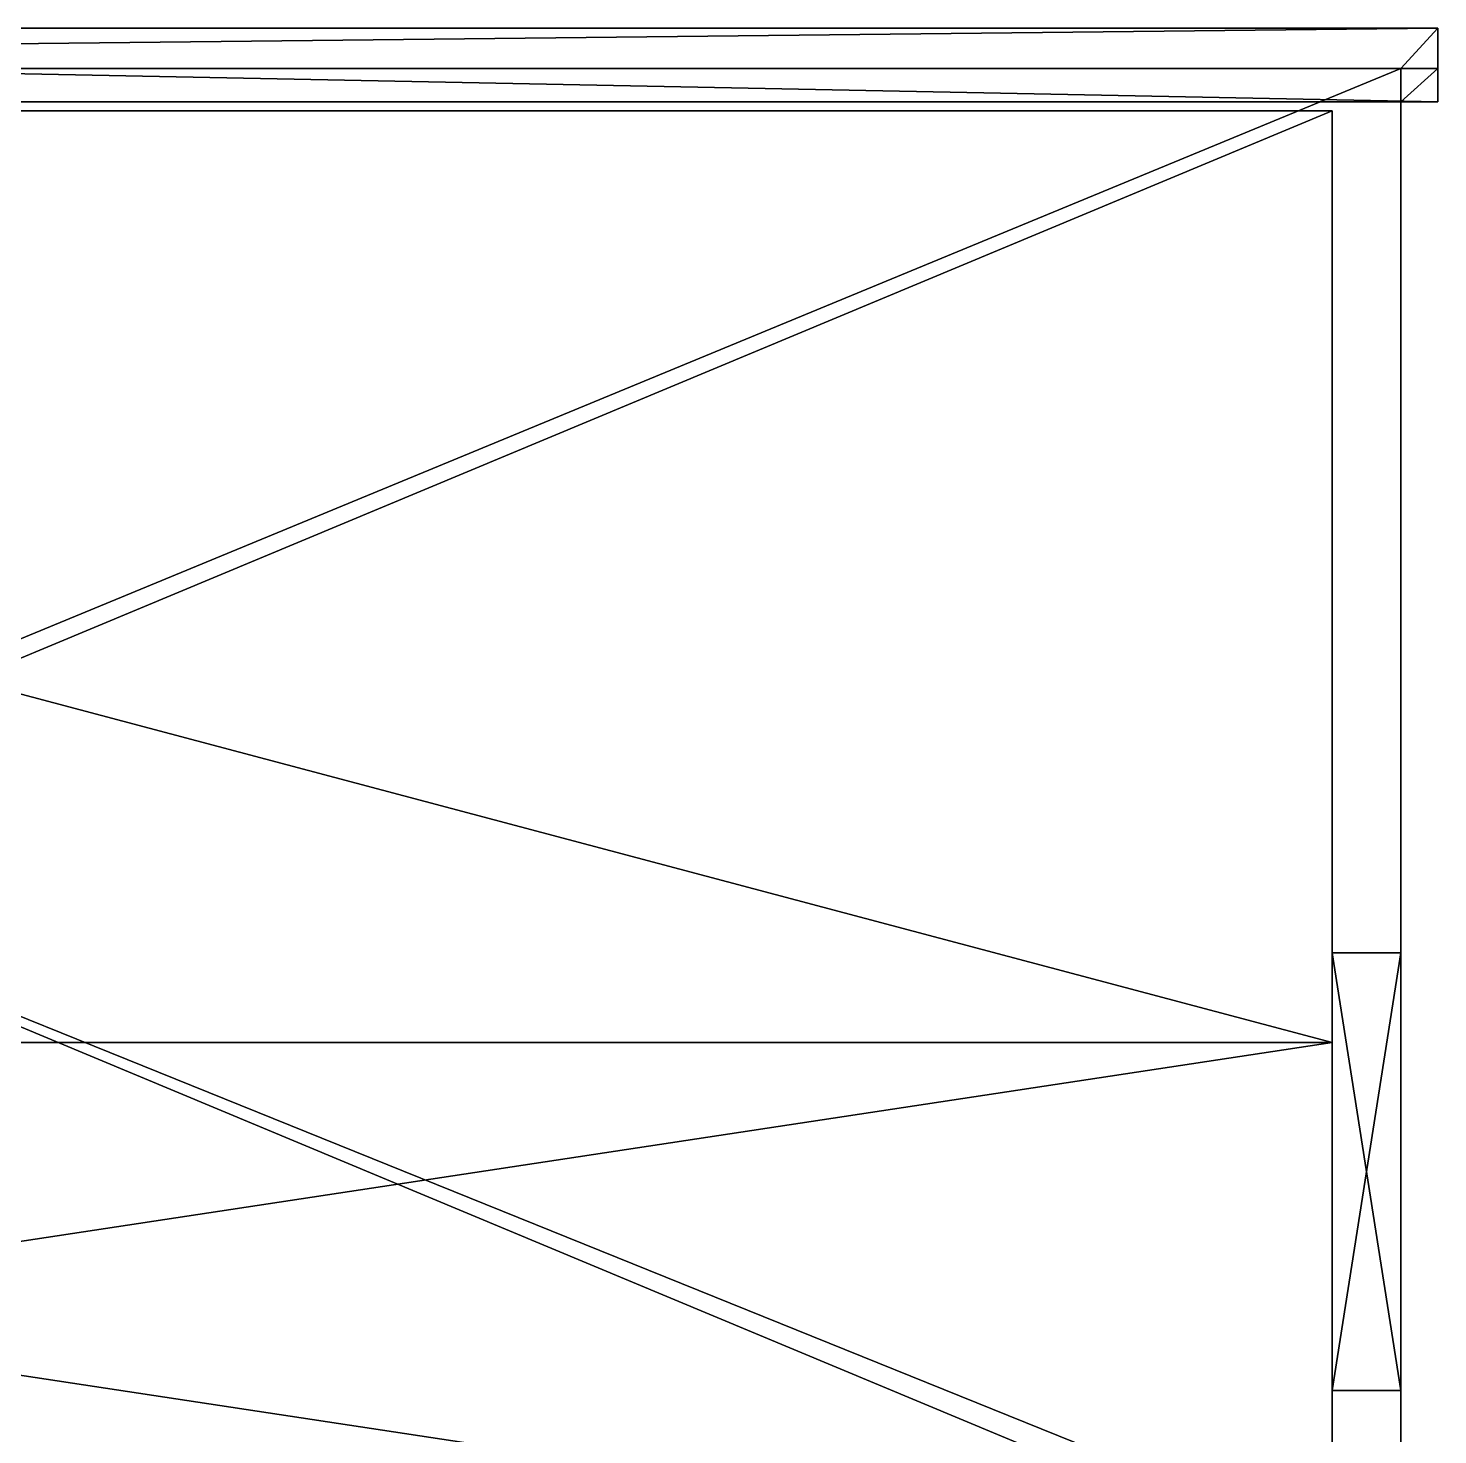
# Model space of a CAD drawing. Header units: metres. Extents: x -30 to 13953, y 0 to 4840.
# Drawn here: x 11912 to 13040, y 3714 to 4840 of the extents above; entities that cross this region are included whole.
import ezdxf

# ---------------------------------------------------------------- set-up
doc = ezdxf.new("R2010")
doc.units = ezdxf.units.M
doc.layers.add('SCOCCA', color=7, linetype='Continuous')

msp = doc.modelspace()

# ---------------------------------------------------------------- linework, layer by layer
at = {"layer": 'SCOCCA'}
for points in [[(10065, 4840, 3910), (10065, 4781, 3910), (13040, 4781, 3910)], [(13040, 4840, 3910), (10065, 4840, 1395), (10065, 4840, 3910)], [(13040, 4840, 1395), (10094.4, 4807.8, 1395), (10065, 4840, 1395)], [(13040, 4840, 3910), (13040, 4840, 1395), (10065, 4840, 1395)], [(10065, 4840, 3910), (13040, 4781, 3910), (13040, 4840, 3910)], [(13040, 4840, 1395), (13010.4, 4807.8, 1395), (10094.4, 4807.8, 1395)], [(13040, 4840, 1395), (13040, 4807.8, 1395), (13010.4, 4807.8, 1395)], [(13040, 4840, 3910), (13040, 4781, 3910), (13040, 4807.8, 3853.8)], [(13040, 4807.8, 3853.8), (13040, 4807.8, 1395), (13040, 4840, 1395)], [(13040, 4840, 3910), (13040, 4807.8, 3853.8), (13040, 4840, 1395)], [(13010.4, 4807.8, 1395), (10094.4, 3603, 1395), (10094.4, 4807.8, 1395)], [(13010.4, 4807.8, 1395), (13010.4, 3603, 1395), (10094.4, 3603, 1395)], [(13010.4, 4100, 2125.5), (13010.4, 3603, 1395), (13010.4, 4807.8, 1395)], [(13010.4, 4807.8, 3853.8), (13010.4, 4100, 3345.5), (13010.4, 4100, 2125.5)], [(13010.4, 4807.8, 3853.8), (13010.4, 4100, 2125.5), (13010.4, 4807.8, 1395)], [(13010.4, 4807.8, 3853.8), (13010.4, 4781, 3854.9), (13010.4, 4100, 3345.5)], [(13010.4, 4807.8, 3853.8), (13040, 4807.8, 3853.8), (13010.4, 4781, 3854.9)], [(13010.4, 4781, 3854.9), (13040, 4807.8, 3853.8), (13040, 4781, 3854.9)], [(13040, 4807.8, 3853.8), (13010.4, 4807.8, 3853.8), (13010.4, 4807.8, 1395)], [(13040, 4807.8, 3853.8), (13010.4, 4807.8, 1395), (13040, 4807.8, 1395)], [(13040, 4781, 3910), (13040, 4781, 3854.9), (13040, 4807.8, 3853.8)], [(10065, 4781, 3910), (10094.4, 4781, 3854.9), (13010.4, 4781, 3854.9)], [(10065, 4781, 3910), (13010.4, 4781, 3854.9), (13040, 4781, 3910)], [(10094.4, 4781, 3854.9), (10094.4, 3603, 3901.8), (13010.4, 3603, 3901.8)], [(10094.4, 4781, 3854.9), (13010.4, 3603, 3901.8), (13010.4, 4781, 3854.9)], [(12955.4, 4774, 1695), (10149.4, 4774, 1695), (10149.4, 3603, 1695)], [(12955.4, 4774, 1695), (10149.4, 3603, 1695), (12955.4, 3603, 1695)], [(10149.4, 4774, 3800.1), (12955.4, 3603, 3846.7), (10149.4, 3603, 3846.7)], [(12955.4, 4028.4, 3783.9), (10149.4, 4774, 3783.9), (10149.4, 4028.4, 3783.9)], [(12955.4, 4774, 3800.1), (10149.4, 4774, 3800.1), (10149.4, 4774, 1695)], [(12955.4, 4774, 3800.1), (10149.4, 4774, 1695), (12955.4, 4774, 1695)], [(12955.4, 4774, 3783.9), (10149.4, 4774, 3783.9), (12955.4, 4028.4, 3783.9)], [(10149.4, 4774, 3800.1), (12955.4, 4774, 3800.1), (12955.4, 3603, 3846.7)], [(12955.4, 4774, 1695), (12955.4, 3603, 1695), (12955.4, 4100, 2125.5)], [(12955.4, 4774, 3800.1), (12955.4, 4100, 3345.5), (12955.4, 3603, 3846.7)], [(12955.4, 4100, 3345.5), (12955.4, 4774, 1695), (12955.4, 4100, 2125.5)], [(12955.4, 4774, 3800.1), (12955.4, 4774, 1695), (12955.4, 4100, 3345.5)], [(13010.4, 4781, 3854.9), (13010.4, 3603, 3901.8), (13010.4, 4100, 3345.5)], [(13040, 4781, 3910), (13010.4, 4781, 3854.9), (13040, 4781, 3854.9)], [(12955.4, 4100, 2125.5), (12955.4, 3603, 1695), (12955.4, 3750, 2125.5)], [(12955.4, 3603, 3846.7), (12955.4, 4100, 3345.5), (12955.4, 3750, 3345.5)], [(12955.4, 3750, 2125.5), (13010.4, 3750, 2125.5), (12955.4, 4100, 2125.5)], [(12955.4, 4100, 3345.5), (13010.4, 4100, 3345.5), (12955.4, 3750, 3345.5)], [(13010.4, 4100, 3345.5), (13010.4, 3750, 3345.5), (12955.4, 3750, 3345.5)], [(12955.4, 4100, 3345.5), (12955.4, 4100, 2125.5), (13010.4, 4100, 2125.5)], [(13010.4, 3750, 2125.5), (13010.4, 4100, 2125.5), (12955.4, 4100, 2125.5)], [(12955.4, 4100, 3345.5), (13010.4, 4100, 2125.5), (13010.4, 4100, 3345.5)], [(13010.4, 4100, 2125.5), (13010.4, 3750, 2125.5), (13010.4, 3603, 1395)], [(13010.4, 3603, 3901.8), (13010.4, 3750, 3345.5), (13010.4, 4100, 3345.5)], [(12955.4, 3602.9, 3783.9), (10149.4, 4028.4, 3783.9), (10149.4, 3602.9, 3783.9)], [(12955.4, 4028.4, 3783.9), (10149.4, 3602.9, 3783.9), (10149.4, 4028.4, 3783.9)], [(12955.4, 3602.9, 3783.9), (10149.4, 3602.9, 3783.9), (12955.4, 4028.4, 3783.9)], [(12955.4, 4028.4, 3783.9), (10149.4, 4028.4, 3783.9), (12955.4, 3602.9, 3783.9)], [(12955.4, 3603, 3846.7), (12955.4, 3750, 2125.5), (12955.4, 3603, 1695)], [(12955.4, 3603, 3846.7), (12955.4, 3750, 3345.5), (12955.4, 3750, 2125.5)], [(12955.4, 3750, 2125.5), (12955.4, 3750, 3345.5), (13010.4, 3750, 3345.5)], [(12955.4, 3750, 2125.5), (13010.4, 3750, 3345.5), (13010.4, 3750, 2125.5)], [(13010.4, 3603, 3901.8), (13010.4, 3603, 1395), (13010.4, 3750, 2125.5)], [(13010.4, 3603, 3901.8), (13010.4, 3750, 2125.5), (13010.4, 3750, 3345.5)]]:
    msp.add_3dface(points, dxfattribs=at)

doc.saveas('drawing.dxf')
